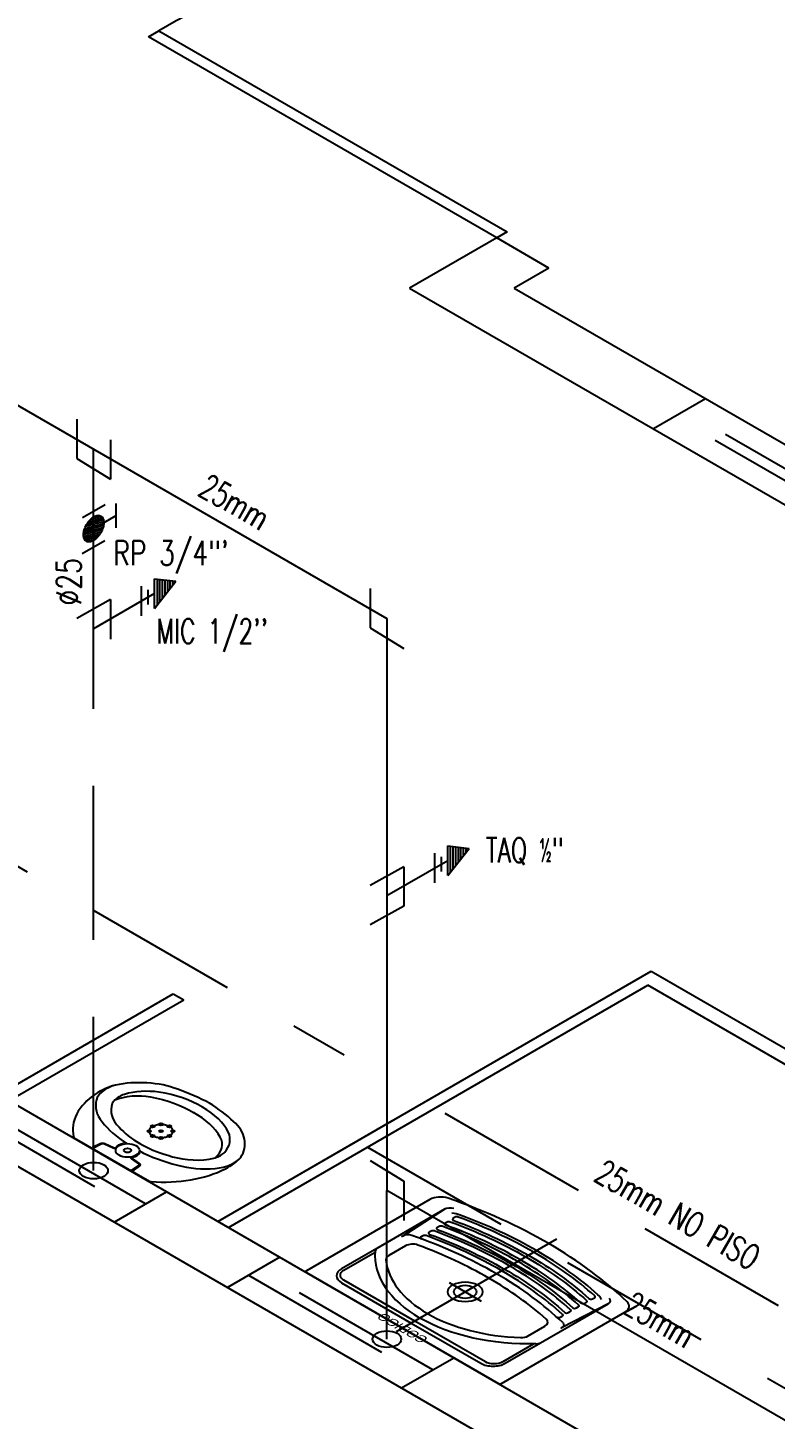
# Model space of a CAD drawing. Header units: millimetres. Extents: x 474.7 to 528.3, y 13.1 to 23.5.
# Drawn here: x 504.998 to 506.516, y 15.975 to 18.799 of the extents above; entities that cross this region are included whole.
import ezdxf
from ezdxf.enums import TextEntityAlignment as Align

# ---------------------------------------------------------------- set-up
doc = ezdxf.new("R2010")
doc.units = ezdxf.units.MM
doc.header["$LTSCALE"] = 2.5
doc.linetypes.add('DASHDOT', pattern=[1, 0.5, -0.25, 0, -0.25])
doc.linetypes.add('HIDDEN2', pattern=[0.1875, 0.125, -0.0625])
for name, color, linetype in [('AF-PVCH', 140, 'Continuous'), ('EIXO', 253, 'Continuous'), ('I-AGUA FRIA', 5, 'Continuous'), ('I-ARQ', 8, 'Continuous'), ('I-CONEXAO', 1, 'Continuous'), ('I-NORMO_INST', 4, 'Continuous'), ('I-TUBO_TETO', 5, 'Continuous')]:
    doc.layers.add(name, color=color, linetype=linetype)
doc.styles.add('25', font='ROMANS.SHX', dxfattribs={"width": 0.7, "height": 0.05})
doc.styles.add('ROMANS', font='romans', dxfattribs={"oblique": 15})

# ---------------------------------------------------------------- blocks, each defined once
blk = doc.blocks.new('A$C79730085')
at = {"color": 8}
for p, q in [((-0.0198, 0.1433, 2.2483), (0.0196, 0.1206, 2.2483)), ((-0.0166, 0.1475, 2.2483), (0.0164, 0.1284, 2.2483)), ((-0.0135, 0.1518, 2.2483), (0.0133, 0.1363, 2.2483)), ((-0.0103, 0.156, 2.2483), (0.0101, 0.1442, 2.2483)), ((-0.0072, 0.1603, 2.2483), (0.007, 0.1521, 2.2483)), ((-0.004, 0.1645, 2.2483), (0.0038, 0.16, 2.2483)), ((-0.0229, 0.139, 2.2483), (0.0227, 0.1127, 2.2483))]:
    blk.add_line(p, q, dxfattribs=at)
at = {"layer": 'I-CONEXAO'}
for p, q in [((-0.0261, 0.1348, 2.2483), (-0.0001, 0.1698, 2.2483)), ((0.0259, 0.1048, 2.2483), (-0.0001, 0.1698, 2.2483)), ((0.0259, 0.1048, 2.2483), (-0.0261, 0.1348, 2.2483)), ((0.0128, 0.098), (-0.0132, 0.113)), ((0.0258, 0.0749), (-0.0262, 0.1049))]:
    blk.add_line(p, q, dxfattribs=at)
blk = doc.blocks.new('*X9')
at = {"color": 0}
for p, q in [((6.7133, 15.0236), (6.7303, 15.0405)), ((6.714, 15.0296), (6.7214, 15.037)), ((6.7149, 15.0199), (6.7367, 15.0417)), ((6.7174, 15.0171), (6.7424, 15.042)), ((6.7204, 15.0147), (6.7475, 15.0418)), ((6.7238, 15.0128), (6.7521, 15.0412)), ((6.7275, 15.0113), (6.7565, 15.0402)), ((6.7317, 15.0102), (6.7604, 15.0388)), ((6.7363, 15.0094), (6.7639, 15.0371)), ((6.7412, 15.009), (6.7671, 15.0349)), ((6.7466, 15.0091), (6.7697, 15.0323)), ((6.7527, 15.0099), (6.7718, 15.029)), ((6.7602, 15.0121), (6.7724, 15.0243))]:
    blk.add_line(p, q, dxfattribs=at)
blk = doc.blocks.new('RG5')
at = {"layer": 'I-CONEXAO'}
for p, q in [((-0.0537, 0.0041), (-0.0078, 0.0306)), ((-0.0242, -0.0389), (-0.0674, -0.014)), ((-0.0201, -0.0116), (-0.0458, -0.0264)), ((0.01, -0.0318), (0.0558, -0.0053))]:
    blk.add_line(p, q, dxfattribs=at)
blk.add_lwpolyline([(-0.0297, 0, 0.161289), (-0.0278, -0.0057, 0.106183), (-0.021, -0.0117, 0.070456), (-0.0119, -0.0151, 0.056723), (0, -0.0165, 0.056723), (0.0119, -0.0151, 0.070456), (0.021, -0.0117, 0.106183), (0.0278, -0.0057, 0.161289), (0.0297, 0, 0.161289), (0.0278, 0.0057, 0.106183), (0.021, 0.0117, 0.070456), (0.0119, 0.0152, 0.056723), (0, 0.0165, 0.056723), (-0.0119, 0.0152, 0.070456), (-0.021, 0.0117, 0.106183), (-0.0278, 0.0057, 0.161289)], format="xyb", close=True, dxfattribs=at)
at = {"color": 8}
blk.add_blockref('*X9', (-6.7428, -15.0255), dxfattribs=at)
blk = doc.blocks.new('*U43')
blk.add_line((0.1234, 1.1708, 2.2483), (0, 1.0996, 2.2483))
at = {"color": 8, "extrusion": (0, 0.816497, 0.57735)}
blk.add_circle((0, 1.8359, 1.2977), 0.0291, dxfattribs=at)
at = {"layer": 'EIXO', "linetype": 'HIDDEN2'}
blk.add_line((0, -0.0004, 4.4966), (0, 1.0996, 4.4966), dxfattribs=at)
at = {"layer": 'I-CONEXAO'}
blk.add_line((0.034, 1.1586, 4.4966), (-0.034, 1.1206, 4.4966), dxfattribs=at)
at = {"layer": 'I-CONEXAO', "elevation": 4.4966}
blk.add_lwpolyline([(0.034, 1.1586), (0.034, 1.0786)], dxfattribs=at)
at = {"layer": 'I-TUBO_TETO'}
blk.add_line((0, 1.0996, 4.4966), (0, 1.4641, 4.4966), dxfattribs=at)
at = {"rotation": 300.0081952903947}
blk.add_blockref('A$C79730085', (0.0197, 1.1108), dxfattribs=at)
at = {"layer": 'AF-PVCH', "xscale": -1, "rotation": 59.99999999999946}
blk.add_blockref('RG5', (0, 1.3027, 2.2483), dxfattribs=at)
at = {"layer": 'I-NORMO_INST', "color": 4, "style": 'ROMANS', "width": 0.75}
blk.add_text('RP 3/4"\'', height=0.05, dxfattribs=at).set_placement((0.0397, 1.2283, 6.9934))
blk.add_text('%%C25', height=0.05, rotation=90, dxfattribs=at).set_placement((-0.0254, 1.1467, -584.9162))
at = {"layer": 'I-NORMO_INST', "style": '25', "width": 0.7}
blk.add_text("MIC 1/2''", height=0.05, dxfattribs=at).set_placement((0.1275, 1.0696, 4.4966))

msp = doc.modelspace()

# ---------------------------------------------------------------- linework, layer by layer
at = {"color": 8, "extrusion": (0, 0.816497, 0.57735)}
msp.add_circle((-505.7273, -9.3167, 13.1759), 0.0291, dxfattribs=at)
at = {"layer": 'EIXO', "linetype": 'HIDDEN2'}
msp.add_line((505.7273, 16.1371, 2.2483), (505.7273, 16.4386, 2.2483), dxfattribs=at)
at = {"layer": 'I-AGUA FRIA'}
for p, q in [((503.8374, 18.691, 4.4966), (505.7273, 17.5999, 4.4966)), ((505.7273, 17.5999, 4.4966), (505.7273, 16.4388, 4.4966)), ((505.8507, 17.1083), (505.7273, 17.0371)), ((508.2138, 15.0032, 2.2483), (505.7273, 16.4388, 2.2483))]:
    msp.add_line(p, q, dxfattribs=at)
at = {"layer": 'I-AGUA FRIA', "linetype": 'HIDDEN2'}
for p, q in [((503.9144, 17.7105), (505.6405, 16.714)), ((505.8451, 16.5958), (508.8404, 14.8665))]:
    msp.add_line(p, q, dxfattribs=at)
at = {"layer": 'I-ARQ', "extrusion": (0, 0.816497, 0.57735)}
for p, q in [((505.2431, 18.7808, 19.8232), (505.2643, 18.793, 19.8059)), ((505.2643, 18.793, 19.8059), (505.9714, 18.3848, 20.3832)), ((505.9502, 18.3725, 20.4005), (505.2431, 18.7808, 19.8232)), ((505.9502, 18.3725, 20.4005), (505.7734, 18.2705, 20.5449)), ((505.9714, 18.3848, 20.3832), (505.9502, 18.3725, 20.4005)), ((506.0562, 18.3113, 20.4871), (505.9502, 18.3725, 20.4005)), ((506.0562, 18.3113, 20.4871), (505.9855, 18.2705, 20.5449)), ((505.7734, 18.2705, 20.5449), (508.3861, 16.762, 22.6782)), ((505.9855, 18.2705, 20.5449), (508.3897, 16.8824, 22.5079)), ((506.3744, 18.0459, 20.8624), (506.2684, 17.9847, 20.949)), ((504.0618, 17.1394, 22.1445), (508.2655, 14.7123, 25.5768)), ((503.9557, 17.0781, 22.2311), (508.1594, 14.6511, 25.6634)), ((505.384, 16.3759, 23.2241), (506.2641, 16.884, 22.5056)), ((506.2641, 16.884, 22.5056), (506.9782, 16.4717, 23.0887)), ((506.2782, 16.8759, 22.5172), (506.9782, 16.4717, 23.0887)), ((504.9386, 16.6331, 22.8604), (505.2934, 16.838, 22.5707)), ((504.9386, 16.6331, 22.8604), (505.2934, 16.838, 22.5707)), ((505.2934, 16.838, 22.5707), (505.3146, 16.8258, 22.588)), ((505.4053, 16.3637, 23.2415), (506.257, 16.8554, 22.546)), ((506.95, 16.4554, 23.1118), (506.257, 16.8554, 22.546)), ((504.9598, 16.6209, 22.8777), (505.3146, 16.8258, 22.588)), ((504.9598, 16.6209, 22.8777), (505.3146, 16.8258, 22.588)), ((505.384, 16.3759, 23.2241), (505.7389, 16.5808, 22.9344)), ((505.8458, 16.4017, 23.1878), (505.7596, 16.3462, 23.2662)), ((505.7465, 16.1525, 23.5402), (506.072, 16.3404, 23.2744)), ((506.1781, 16.2098, 23.4591), (506.082, 16.16, 23.5295))]:
    msp.add_line(p, q, dxfattribs=at)
at = {"layer": 'I-ARQ', "linetype": 'HIDDEN2', "extrusion": (0, 0.816497, 0.57735)}
for p, q in [((506.6856, 17.8173, 21.1857), (506.332, 18.0214, 20.8971)), ((506.6643, 17.8051, 21.2031), (506.3108, 18.0092, 20.9144)), ((505.2373, 16.4117, 23.1736), (504.8838, 16.6158, 22.8849)), ((504.8626, 16.6035, 22.9023), (505.2161, 16.3994, 23.1909)), ((505.6881, 16.527, 23.0105), (506.8336, 15.8656, 23.9458)), ((505.1737, 16.3749, 23.2256), (505.2797, 16.4362, 23.139)), ((505.5096, 16.3035, 23.3266), (505.4035, 16.2422, 23.4132)), ((505.8207, 16.0749, 23.6499), (505.4671, 16.279, 23.3613)), ((505.4459, 16.2667, 23.3786), (505.7995, 16.0626, 23.6673)), ((505.757, 16.0381, 23.7019), (505.8631, 16.0994, 23.6153))]:
    msp.add_line(p, q, dxfattribs=at)
at = {"layer": 'I-ARQ', "extrusion": (0, 0.816497, 0.57735), "elevation": 26.7794}
for points in [[(-505.3668, 9.0919, 0.054423), (-505.3024, 9.0431, 0.129975), (-505.2399, 9.0208, 0.115349), (-505.1759, 9.0283, 0.10182), (-505.1363, 9.0594, 0.216856), (-505.091, 9.21, 0.186978), (-505.0921, 9.2132), (-505.1688, 9.2899), (-505.2455, 9.3666, 0.186978), (-505.2487, 9.3677, 0.216856), (-505.3993, 9.3224, 0.10182), (-505.4304, 9.2828, 0.115349), (-505.4379, 9.2188, 0.129975), (-505.4156, 9.1563, 0.054423)], [(-505.8628, 9.5043, -0.054577), (-506.0148, 9.6266, -0.054577), (-506.1371, 9.7785, 0.47929), (-506.1448, 9.7794), (-506.1484, 9.7758, 0.352342), (-506.1491, 9.7695, 0.054267), (-506.0254, 9.616, 0.054267), (-505.8718, 9.4923, 0.352342), (-505.8656, 9.4929), (-505.862, 9.4965, 0.47929)], [(-505.966, 9.6754, -0.054577), (-506.0883, 9.8273, 0.47929), (-506.096, 9.8282), (-506.0996, 9.8246, 0.352342), (-506.1003, 9.8183, 0.054267), (-505.9766, 9.6647, 0.054267), (-505.823, 9.541, 0.352342), (-505.8168, 9.5417), (-505.8132, 9.5453, 0.47929), (-505.814, 9.5531, -0.054577)], [(-505.9823, 9.6591, -0.054577), (-506.1045, 9.8111, 0.47929), (-506.1123, 9.8119), (-506.1159, 9.8083, 0.352342), (-506.1166, 9.8021, 0.054267), (-505.9929, 9.6485, 0.054267), (-505.8393, 9.5248, 0.352342), (-505.8331, 9.5255), (-505.8294, 9.5291, 0.47929), (-505.8303, 9.5368, -0.054577)], [(-505.9985, 9.6428, 0.054577), (-505.8465, 9.5206, -0.47929), (-505.8457, 9.5128), (-505.8493, 9.5092, -0.352342), (-505.8555, 9.5085, -0.054267), (-506.0091, 9.6322, -0.054267), (-506.1328, 9.7858, -0.352342), (-506.1322, 9.792), (-506.1285, 9.7957, -0.47929), (-506.1208, 9.7948, 0.054577)]]:
    msp.add_lwpolyline(points, format="xyb", close=True, dxfattribs=at)
for points in [[(-505.1748, 9.0802, -0.234308), (-505.2473, 9.07, -0.122381), (-505.3346, 9.1241)], [(-505.3785, 9.2839, 0.234308), (-505.3887, 9.2114, 0.122381), (-505.3346, 9.1241)], [(-505.1292, 9.2468), (-505.1451, 9.2337, -0.358326), (-505.1543, 9.2337), (-505.1723, 9.2482, 0.447938), (-505.1766, 9.2475, -0.216474), (-505.1928, 9.2326)], [(-505.1785, 9.2488, -0.511016), (-505.1716, 9.2503), (-505.1536, 9.2358, 0.298443), (-505.1486, 9.2351), (-505.1303, 9.2514)], [(-505.2099, 9.2802, 0.511016), (-505.2084, 9.2871), (-505.2229, 9.3051, -0.298443), (-505.2236, 9.3101), (-505.2073, 9.3284)], [(-505.2119, 9.3295), (-505.225, 9.3136, 0.358326), (-505.225, 9.3044), (-505.2105, 9.2864, -0.447938), (-505.2112, 9.2821, 0.216474), (-505.2261, 9.2659)], [(-506.2103, 9.827, 0.342862), (-506.2149, 9.7905, 0.062239), (-506.0558, 9.5856, 0.062209), (-505.8513, 9.4261, 0.343429), (-505.8147, 9.4307), (-505.5637, 9.6817, 0.414214), (-505.5637, 9.6874), (-505.954, 10.0777, 0.414214), (-505.9596, 10.0777), (-506.2103, 9.827)], [(-505.8629, 9.4627, 0.351315), (-505.8443, 9.4647), (-505.7068, 9.6023)], [(-506.0311, 9.6103, 0.054267), (-505.8761, 9.4855, 0.116463), (-505.8592, 9.4784)], [(-505.7652, 9.5933), (-505.7312, 9.6273, 0.213041), (-505.7253, 9.6426, 0.18486), (-505.8097, 9.8316, 0.18486), (-505.9988, 9.916, 0.213041), (-506.014, 9.9102), (-506.048, 9.8761)], [(-505.778, 9.5571, 0.344711), (-505.7596, 9.5593), (-505.7569, 9.562)], [(-506.048, 9.8761, 0.353644), (-506.0507, 9.8511, 0.053117), (-505.9342, 9.7072, 0.053117), (-505.7902, 9.5907, 0.353644), (-505.7652, 9.5933)], [(-506.072, 9.8436, 0.47929), (-506.0797, 9.8444), (-506.0834, 9.8408, 0.352342), (-506.084, 9.8346, 0.054267), (-505.9603, 9.681, 0.054267), (-505.8068, 9.5573, 0.352342), (-505.8005, 9.558), (-505.7969, 9.5616, 0.47929), (-505.7977, 9.5694)], [(-505.7068, 9.6023), (-505.6351, 9.6739, 0.414214), (-505.6351, 9.7234), (-505.7765, 9.8649), (-505.9179, 10.0063, 0.414214), (-505.9674, 10.0063), (-506.0391, 9.9346)], [(-506.0256, 9.9382), (-505.9625, 10.0013, -0.414214), (-505.9271, 10.0013), (-505.7836, 9.8578), (-505.64, 9.7142, -0.414214), (-505.64, 9.6789), (-505.7031, 9.6158)], [(-505.7033, 9.6118, 0.211535), (-505.7942, 9.8472, 0.216945)], [(-506.1629, 9.7822, 0.116463), (-506.1558, 9.7652, 0.054267), (-506.031, 9.6103, 0.054267)], [(-506.0391, 9.9346), (-506.1766, 9.7971, 0.351315), (-506.1787, 9.7784, 0.351315)], [(-506.0296, 9.9381, -0.211535), (-505.7942, 9.8472, -0.216945)], [(-506.0843, 9.8634, -0.344711), (-506.082, 9.8817), (-506.0794, 9.8844)]]:
    msp.add_lwpolyline(points, format="xyb", dxfattribs=at)
msp.add_lwpolyline([(-505.8535, 9.7227), (-505.8861, 9.7553), (-505.9187, 9.7879)], dxfattribs=at)
at = {"layer": 'I-ARQ', "extrusion": (0, 0.816497, 0.57735)}
for centre, radius in [((-505.2445, 9.1902, 26.7794), 0.004), ((-505.2515, 9.1732, 26.7794), 0.004), ((-505.2515, 9.2072, 26.7794), 0.004), ((-505.2685, 9.1662, 26.7794), 0.004), ((-505.2685, 9.1902, 26.7794), 0.004), ((-505.2855, 9.1732, 26.7794), 0.004), ((-505.2855, 9.2072, 26.7794), 0.004), ((-505.2925, 9.1902, 26.7794), 0.004), ((-505.2006, 9.2581, 26.7794), 0.024), ((-505.2006, 9.2581, 26.7794), 0.0075), ((-505.2685, 9.2142, 26.7794), 0.004), ((-505.8861, 9.7553, 26.7794), 0.035), ((-505.8861, 9.7553, 26.7794), 0.023)]:
    msp.add_circle(centre, radius, dxfattribs=at)
at = {"layer": 'I-ARQ', "linetype": 'DASHDOT', "extrusion": (0, 0.816497, 0.57735)}
msp.add_circle((-505.2685, 9.1902, 26.7794), 0.024, dxfattribs=at)
at = {"layer": 'I-ARQ', "extrusion": (0, 0.816497, 0.57735)}
for centre, radius, start, end in [((-505.9508, 5.9868, 26.7794), 0.9562, 222.3669, 315.8882), ((-505.2067, 9.0914, 26.7794), 0.0703, 296.03, 350.8564), ((-505.2398, 9.1519, 26.7794), 0.1018, 256.107, 296.5734), ((-505.2097, 9.2441, 26.7794), 0.1988, 224.0078, 254.0647), ((-505.2672, 9.0997, 26.7794), 0.1313, 351.4573, 25.8365), ((-505.2815, 9.1166, 26.7794), 0.1145, 347.9286, 31.3109), ((-505.2217, 9.1077, 26.7794), 0.0543, 329.6561, 343.898), ((-505.2217, 9.1077, 26.7794), 0.0543, 300.3521, 329.6561), ((-505.2146, 9.249, 26.7794), 0.1988, 195.9353, 225.9922), ((-505.402, 9.0471, 26.7794), 0.2758, 23.4661, 42.6857), ((-505.3597, 9.0917, 26.7794), 0.1952, 25.6112, 46.5276), ((-505.3068, 9.2189, 26.7794), 0.1018, 153.4266, 193.893), ((-505.367, 9.099, 26.7794), 0.1952, 43.4724, 64.3888), ((-505.4116, 9.0567, 26.7794), 0.2758, 47.3143, 66.5339), ((-505.3421, 9.1772, 26.7794), 0.1145, 58.6891, 102.0714), ((-505.351, 9.237, 26.7794), 0.0543, 106.102, 120.3439), ((-505.351, 9.237, 26.7794), 0.0543, 120.3439, 149.6479), ((-505.3673, 9.252, 26.7794), 0.0703, 99.1436, 153.97), ((-505.359, 9.1915, 26.7794), 0.1313, 64.1635, 98.5427), ((-505.3153, 10.3246, 26.7794), 0.8962, 224.9361, 238.9214), ((-505.7337, 9.6175, 26.7794), 0.031, 330.5251, 349.385), ((-505.3168, 10.326, 26.7794), 0.8962, 211.0786, 225.0639), ((-506.0239, 9.9076, 26.7794), 0.031, 100.615, 119.4749)]:
    msp.add_arc(centre, radius, start, end, dxfattribs=at)
at = {"layer": 'I-CONEXAO'}
for p, q in [((505.7614, 17.0961), (505.6933, 17.0581)), ((505.7614, 17.0161), (505.6933, 16.9781))]:
    msp.add_line(p, q, dxfattribs=at)
for points, elevation in [([(505.0977, 18.0047), (505.0977, 17.9247)], 4.4966), ([(505.1658, 17.9627), (505.1658, 17.8827)], 4.4966), ([(505.0977, 17.9247), (505.1658, 17.8827)], 4.4966), ([(505.6933, 17.6609), (505.6933, 17.5809)], 4.4966), ([(505.6933, 17.5809), (505.7613, 17.5389)], 4.4966), ([(505.6933, 16.4998), (505.7613, 16.4577)], 2.2483), ([(505.7613, 16.4577), (505.7613, 16.3777)], 2.2483)]:
    msp.add_lwpolyline(points, dxfattribs=dict(at, elevation=elevation))
msp.add_lwpolyline([(505.7614, 17.0961), (505.7614, 17.0161)], dxfattribs=at)

# ---------------------------------------------------------------- block references
at = {"rotation": 300.0081952903947}
msp.add_blockref('A$C79730085', (505.747, 17.0483, -2.2483), dxfattribs=at)
at = {"layer": 'I-AGUA FRIA'}
msp.add_blockref('*U43', (505.1318, 16.4796), dxfattribs=at)

# ---------------------------------------------------------------- texts
at = {"layer": 'I-ARQ', "extrusion": (0, 0.816497, 0.57735), "flags": 3}
msp.add_attdef('CODIGO', text='TQ-11-S', height=0.024, rotation=315, dxfattribs=at).set_placement((-505.7588, 9.8825, 26.7794), align=Align.MIDDLE)
at = {"layer": 'I-NORMO_INST', "style": '25', "width": 0.7}
for s, p in [('25mm', (505.3406, 17.8522, -21.6975)), ('25mm NO PISO', (506.1446, 16.4605)), ('25mm', (506.2037, 16.1922, 2.2483))]:
    msp.add_text(s, height=0.05, rotation=330, dxfattribs=at).set_placement(p)
msp.add_text('TAQ ½"', height=0.05, dxfattribs=at).set_placement((505.928, 17.1047, 2.2483))

doc.saveas('drawing.dxf')
